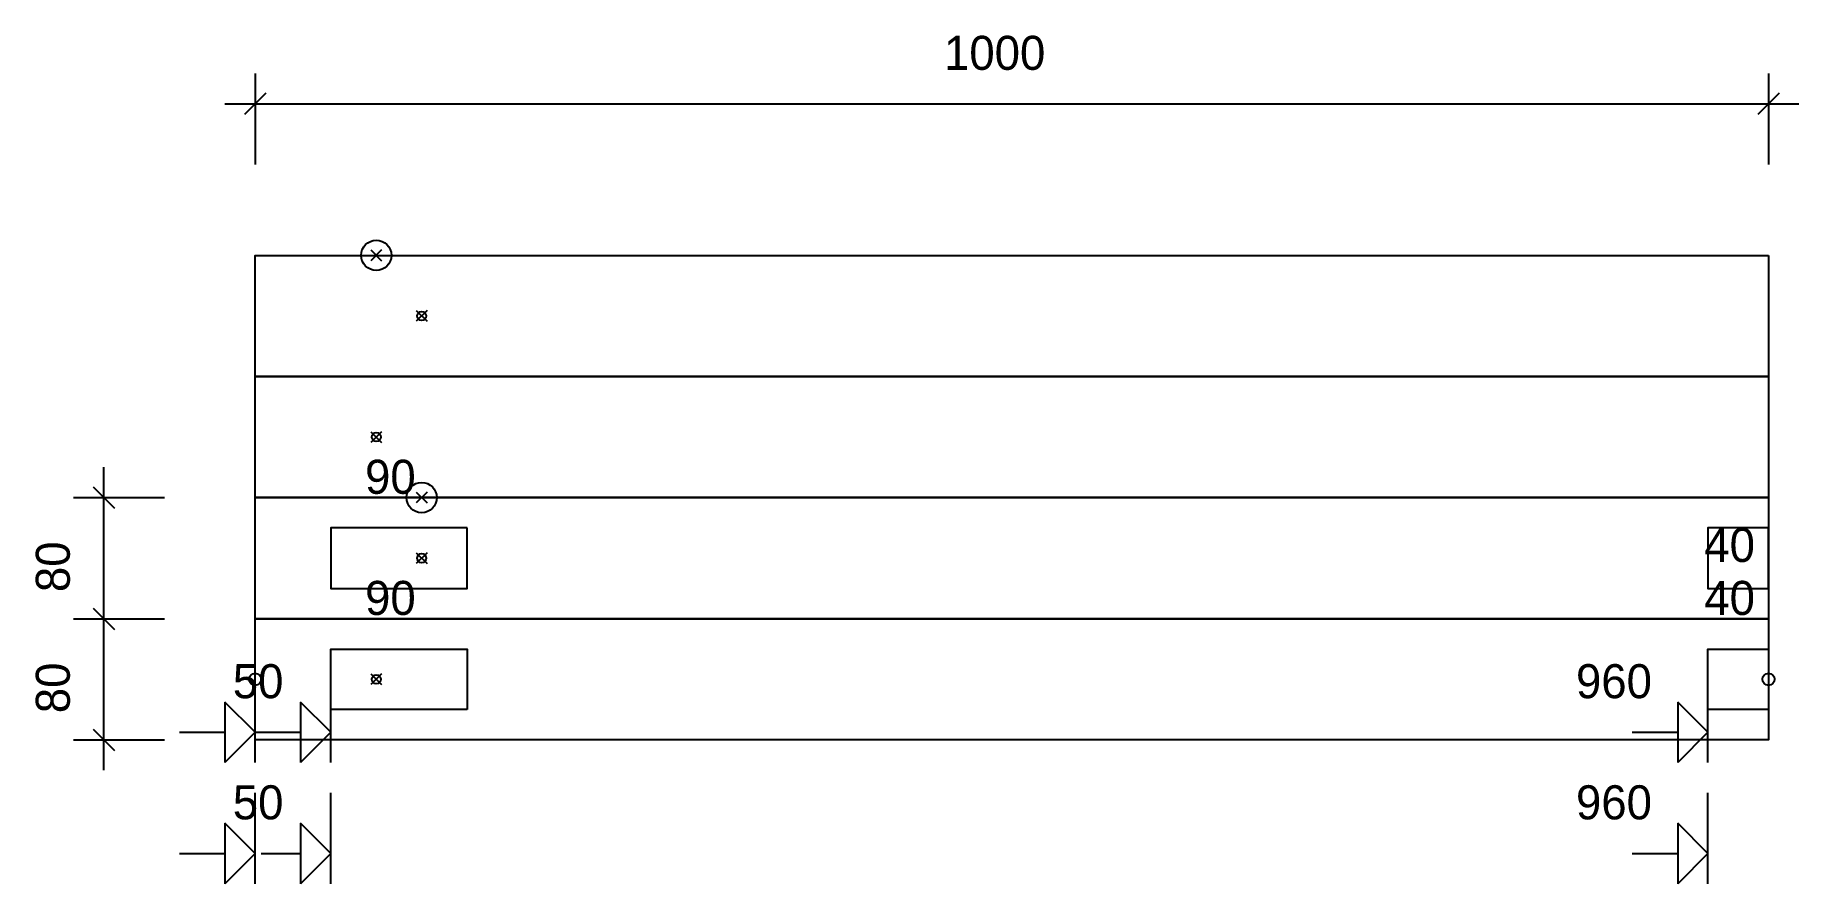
# Model space of a CAD drawing. Header units: millimetres. Extents: x -145 to 1020, y -95 to 465.
import ezdxf
from ezdxf.enums import TextEntityAlignment as Align

# ---------------------------------------------------------------- set-up
doc = ezdxf.new("R2010")
doc.units = ezdxf.units.MM
for name, color, linetype in [('2_P1', 7, 'CONTINUOUS'), ('CONTOUR', 7, 'CONTINUOUS'), ('CUT_HANDRAIL', 7, 'CONTINUOUS'), ('DIMLINES', 7, 'CONTINUOUS'), ('DIMLINESTEXT', 7, 'CONTINUOUS'), ('DRILLINGS', 7, 'CONTINUOUS')]:
    doc.layers.add(name, color=color, linetype=linetype)

msp = doc.modelspace()

# ---------------------------------------------------------------- linework, layer by layer
at = {"layer": '2_P1', "color": 0}
for centre in [(0, 40), (1000, 40)]:
    msp.add_circle(centre, 4, dxfattribs=at)
at = {"layer": 'CONTOUR', "color": 0, "linetype": '0'}
for points in [[(1000, 320), (1000, 240), (0, 240), (0, 320), (1000, 320)], [(1000, 240), (1000, 160), (0, 160), (0, 240), (1000, 240)], [(1000, 160), (1000, 80), (0, 80), (0, 160), (1000, 160)], [(1000, 80), (1000, 0), (0, 0), (0, 80), (1000, 80)]]:
    msp.add_lwpolyline(points, dxfattribs=at)
at = {"layer": 'CUT_HANDRAIL', "color": 1, "linetype": '1'}
for points in [[(140, 140), (95, 140), (50, 140), (50, 100), (140, 100), (140, 140)], [(1000, 100), (1000, 120), (1000, 140), (960, 140), (960, 100), (1000, 100)], [(140, 20), (95, 20), (50, 20), (50, 60), (140, 60), (140, 20)], [(1000, 60), (1000, 40), (1000, 20), (960, 20), (960, 60), (1000, 60)]]:
    msp.add_lwpolyline(points, dxfattribs=at)
at = {"layer": 'DIMLINES', "color": 0}
for p, q in [((0, 440), (0, 380)), ((1000, 440), (1000, 380)), ((-20, 420), (1020, 420)), ((7.071, 427.071), (-7.071, 412.929)), ((1007.071, 427.071), (992.929, 412.929)), ((-100, 60), (-100, 180)), ((-107.071, 167.071), (-92.929, 152.929)), ((-120, 160), (-60, 160)), ((-100, -20), (-100, 100)), ((-107.071, 87.071), (-92.929, 72.929)), ((-107.071, 87.071), (-92.929, 72.929)), ((-120, 80), (-60, 80)), ((-120, 80), (-60, 80)), ((0, -15), (0, 45)), ((50, -15), (50, 45)), ((960, -15), (960, 45)), ((0, 5), (-20, 25)), ((-20, 25), (-20, -15)), ((50, 5), (30, 25)), ((30, 25), (30, -15)), ((960, 5), (940, 25)), ((940, 25), (940, -15)), ((-120, 0), (-60, 0)), ((-107.071, 7.071), (-92.929, -7.071)), ((-50, 5), (-20, 5)), ((0, 5), (-20, -15)), ((0, 5), (30, 5)), ((50, 5), (30, -15)), ((910, 5), (940, 5)), ((960, 5), (940, -15)), ((0, -95), (0, -35)), ((50, -95), (50, -35)), ((960, -95), (960, -35)), ((0, -75), (-20, -55)), ((-20, -55), (-20, -95)), ((50, -75), (30, -55)), ((30, -55), (30, -95)), ((960, -75), (940, -55)), ((940, -55), (940, -95)), ((-50, -75), (-20, -75)), ((0, -75), (-20, -95)), ((4, -75), (30, -75)), ((50, -75), (30, -95)), ((910, -75), (940, -75)), ((960, -75), (940, -95))]:
    msp.add_line(p, q, dxfattribs=at)
at = {"layer": 'DRILLINGS', "color": 3}
for p, q in [((83.536, 323.536), (76.464, 316.464)), ((76.466, 323.536), (83.534, 316.464)), ((113.536, 283.535), (106.464, 276.464)), ((106.466, 283.535), (113.534, 276.464)), ((83.536, 203.536), (76.464, 196.464)), ((76.466, 203.536), (83.534, 196.464)), ((113.536, 163.536), (106.464, 156.465)), ((106.466, 163.536), (113.534, 156.465)), ((113.536, 123.536), (106.464, 116.465)), ((106.466, 123.536), (113.534, 116.465)), ((83.536, 43.536), (76.464, 36.464)), ((76.466, 43.536), (83.534, 36.464))]:
    msp.add_line(p, q, dxfattribs=at)
for centre, radius in [((80, 320), 10), ((110, 280), 3), ((80, 200), 3), ((110, 160), 10), ((110, 120), 3), ((80, 40), 3)]:
    msp.add_circle(centre, radius, dxfattribs=at)

# ---------------------------------------------------------------- texts
at = {"layer": 'DIMLINESTEXT'}
for s, p in [('1000', (455.197, 465)), ('90', (72.598, 185)), ('40', (957.598, 140)), ('90', (72.598, 105)), ('40', (957.598, 105)), ('50', (-14.803, 50)), ('960', (872.795, 50)), ('50', (-14.803, -30)), ('960', (872.795, -30))]:
    msp.add_text(s, height=22.5, dxfattribs=at).set_placement(p, align=Align.TOP_LEFT)
for p in [(-145, 97.598), (-145, 17.598)]:
    msp.add_text('80', height=22.5, rotation=90, dxfattribs=at).set_placement(p, align=Align.TOP_LEFT)

doc.saveas('drawing.dxf')
